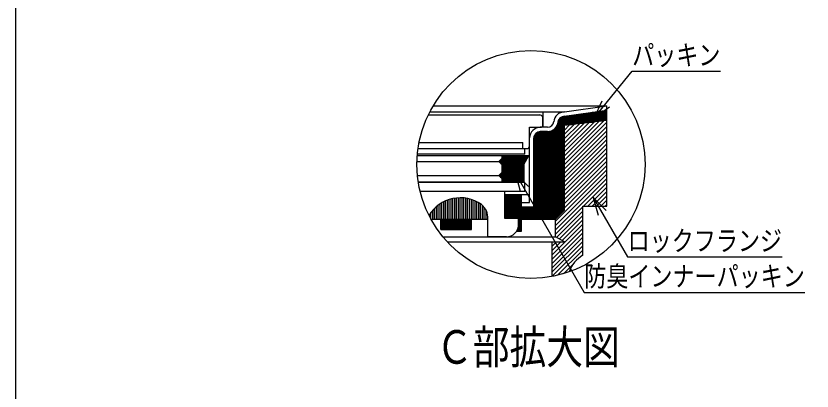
# Model space of a CAD drawing. Units: millimetres, scale not verified. Extents: x -819 to 819, y -558 to 522.
# Drawn here: x -819 to -299, y -246 to -1 of the extents above; entities that cross this region are included whole.
import ezdxf
from ezdxf.enums import TextEntityAlignment as Align

# ---------------------------------------------------------------- set-up
doc = ezdxf.new("R2010")
doc.units = ezdxf.units.MM
doc.header["$LTSCALE"] = 6
for name, color, linetype in [('0-7_枠細線', 5, 'Continuous'), ('0-8_枠中線', 5, 'Continuous'), ('0-A_極細1', 7, 'Continuous'), ('0-D_寸法1', 7, 'Continuous')]:
    doc.layers.add(name, color=color, linetype=linetype)
doc.styles.add('ＭＳ ゴシック', font='')
doc.styles.get('ＭＳ ゴシック').set_extended_font_data('MS Gothic')

msp = doc.modelspace()

# ---------------------------------------------------------------- linework, layer by layer
at = {"layer": '0-8_枠中線'}
msp.add_lwpolyline([(-819, -558), (-819, 522), (819, 522), (819, -558)], close=True, dxfattribs=at)
at = {"layer": '0-A_極細1'}
for p, q in [((-546.536, -60.132), (-433.168, -60.132)), ((-460.852, -64.075), (-433.168, -60.132)), ((-433.168, -62.903), (-433.168, -60.132)), ((-433.168, -123.482), (-433.168, -60.189)), ((-549.741, -66.075), (-476.968, -66.075)), ((-548.74, -64.075), (-460.852, -64.075)), ((-474.768, -74.075), (-474.768, -64.075)), ((-462.936, -130.242), (-462.936, -67.428)), ((-462.136, -129.442), (-462.136, -67.076)), ((-461.336, -128.642), (-461.336, -66.903)), ((-460.852, -66.903), (-433.168, -62.96)), ((-460.852, -128.159), (-460.852, -66.875)), ((-460.852, -67.521), (-433.168, -67.521)), ((-459.577, -66.721), (-433.168, -66.721)), ((-453.961, -65.921), (-433.168, -65.921)), ((-448.344, -65.121), (-433.168, -65.121)), ((-442.727, -64.321), (-433.168, -64.321)), ((-437.11, -63.521), (-433.168, -63.521)), ((-474.968, -73.275), (-474.968, -68.075)), ((-465.336, -132.642), (-465.336, -72.175)), ((-464.536, -131.842), (-464.536, -69.057)), ((-463.736, -131.042), (-463.736, -68.021)), ((-460.852, -68.321), (-433.168, -68.321)), ((-460.852, -69.121), (-433.168, -69.121)), ((-433.168, -69.703), (-460.852, -72.903)), ((-460.852, -69.921), (-435.058, -69.921)), ((-460.852, -95.681), (-435.097, -69.926)), ((-460.852, -92.852), (-438.296, -70.296)), ((-460.852, -90.024), (-441.494, -70.665)), ((-460.852, -70.721), (-441.979, -70.721)), ((-460.852, -98.509), (-433.168, -70.825)), ((-460.852, -87.196), (-444.692, -71.035)), ((-460.852, -84.367), (-447.89, -71.405)), ((-460.852, -71.521), (-448.9, -71.521)), ((-460.852, -81.539), (-451.088, -71.774)), ((-460.852, -78.71), (-454.286, -72.144)), ((-460.852, -72.321), (-455.821, -72.321)), ((-460.852, -75.882), (-457.484, -72.514)), ((-478.936, -134.075), (-478.936, -77.606)), ((-478.136, -134.075), (-478.136, -77.178)), ((-477.336, -134.075), (-477.336, -76.945)), ((-471.804, -74.075), (-476.568, -74.075)), ((-471.804, -76.875), (-476.568, -76.875)), ((-476.536, -134.075), (-476.536, -76.875)), ((-475.736, -134.075), (-475.736, -76.875)), ((-474.936, -134.075), (-474.936, -76.875)), ((-474.136, -134.075), (-474.136, -76.875)), ((-473.336, -134.075), (-473.336, -76.875)), ((-472.536, -134.075), (-472.536, -76.875)), ((-471.736, -134.075), (-471.736, -76.874)), ((-470.936, -134.075), (-470.936, -76.819)), ((-470.136, -134.075), (-470.136, -76.667)), ((-469.336, -134.075), (-469.336, -76.411)), ((-468.536, -134.075), (-468.536, -76.038)), ((-467.736, -134.075), (-467.736, -75.524)), ((-466.936, -134.075), (-466.936, -74.823)), ((-466.136, -133.442), (-466.136, -73.832)), ((-460.852, -73.053), (-460.682, -72.883)), ((-460.852, -101.338), (-433.168, -73.654)), ((-460.852, -104.166), (-433.168, -76.482)), ((-483.568, -123.275), (-483.568, -81.075)), ((-480.768, -126.075), (-480.768, -81.075)), ((-480.536, -134.075), (-480.536, -79.697)), ((-479.736, -134.075), (-479.736, -78.317)), ((-460.852, -106.995), (-433.168, -79.311)), ((-460.852, -109.823), (-433.168, -82.139)), ((-556.408, -88.075), (-485.568, -88.075)), ((-555.736, -84.075), (-487.968, -84.075)), ((-487.968, -88.075), (-487.968, -84.075)), ((-486.768, -91.672), (-486.768, -88.075)), ((-460.852, -112.651), (-433.168, -84.967)), ((-460.852, -115.48), (-433.168, -87.796)), ((-556.89, -92.45), (-484.168, -92.45)), ((-486.768, -91.672), (-556.823, -91.672)), ((-501.768, -92.45), (-501.768, -94.45)), ((-501.768, -93.121), (-484.526, -93.121)), ((-487.368, -98.45), (-484.168, -92.45)), ((-460.852, -118.308), (-433.168, -90.624)), ((-460.852, -121.137), (-433.168, -93.453)), ((-557.103, -96.45), (-503.768, -96.45)), ((-503.768, -96.45), (-501.768, -94.45)), ((-501.768, -98.45), (-503.768, -96.45)), ((-503.639, -96.321), (-486.233, -96.321)), ((-503.097, -97.121), (-486.66, -97.121)), ((-502.839, -95.521), (-485.806, -95.521)), ((-502.297, -97.921), (-487.086, -97.921)), ((-502.039, -94.721), (-485.38, -94.721)), ((-501.768, -93.921), (-484.953, -93.921)), ((-501.768, -98.45), (-501.768, -103.65)), ((-501.768, -98.721), (-487.368, -98.721)), ((-487.368, -98.45), (-487.368, -109.65)), ((-460.852, -123.965), (-433.168, -96.281)), ((-501.768, -99.521), (-487.368, -99.521)), ((-501.768, -100.321), (-487.368, -100.321)), ((-501.768, -101.121), (-487.368, -101.121)), ((-501.768, -101.921), (-487.368, -101.921)), ((-501.768, -102.721), (-487.368, -102.721)), ((-501.768, -103.521), (-487.368, -103.521)), ((-466.768, -135.538), (-433.168, -101.938)), ((-460.852, -126.794), (-433.168, -99.11)), ((-556.776, -105.65), (-503.768, -105.65)), ((-503.497, -105.921), (-487.368, -105.921)), ((-503.239, -105.121), (-487.368, -105.121)), ((-502.697, -106.721), (-487.368, -106.721)), ((-502.439, -104.321), (-487.368, -104.321)), ((-501.897, -107.521), (-487.368, -107.521)), ((-501.768, -107.65), (-501.768, -109.65)), ((-501.768, -108.321), (-487.368, -108.321)), ((-501.768, -109.121), (-487.368, -109.121)), ((-466.768, -138.366), (-433.168, -104.766)), ((-466.768, -141.195), (-433.168, -107.595)), ((-556.275, -109.65), (-487.368, -109.65)), ((-486.768, -110.072), (-556.21, -110.072)), ((-486.768, -116.072), (-486.768, -110.072)), ((-448.448, -125.703), (-433.168, -110.423)), ((-445.62, -125.703), (-433.168, -113.252)), ((-499.768, -116.072), (-555.004, -116.072)), ((-486.768, -116.072), (-499.768, -116.072)), ((-499.768, -133.672), (-499.768, -116.072)), ((-499.768, -118.075), (-483.568, -118.075)), ((-499.736, -133.672), (-499.736, -118.075)), ((-498.936, -133.672), (-498.936, -118.075)), ((-498.136, -133.672), (-498.136, -118.075)), ((-497.336, -133.672), (-497.336, -118.075)), ((-496.536, -133.672), (-496.536, -118.075)), ((-495.736, -133.672), (-495.736, -118.075)), ((-494.936, -133.672), (-494.936, -118.075)), ((-494.136, -133.672), (-494.136, -118.075)), ((-493.336, -133.672), (-493.336, -118.075)), ((-492.536, -133.672), (-492.536, -118.075)), ((-491.736, -133.672), (-491.736, -118.075)), ((-490.936, -133.672), (-490.936, -118.075)), ((-490.136, -142.075), (-490.136, -118.075)), ((-489.336, -142.075), (-489.336, -118.075)), ((-488.768, -142.075), (-488.768, -118.075)), ((-442.791, -125.703), (-433.168, -116.08)), ((-439.963, -125.703), (-433.168, -118.909)), ((-542.02, -134.075), (-542.02, -124.165)), ((-540.82, -134.075), (-540.82, -123.42)), ((-539.62, -134.075), (-539.62, -122.768)), ((-538.42, -134.075), (-538.42, -122.201)), ((-537.22, -134.075), (-537.22, -121.712)), ((-536.02, -134.075), (-536.02, -121.296)), ((-534.82, -134.075), (-534.82, -120.95)), ((-533.62, -134.075), (-533.62, -120.67)), ((-532.42, -134.075), (-532.42, -120.454)), ((-531.22, -134.075), (-531.22, -120.3)), ((-530.02, -134.075), (-530.02, -120.207)), ((-528.82, -134.075), (-528.82, -120.175)), ((-527.62, -134.075), (-527.62, -120.202)), ((-526.42, -134.075), (-526.42, -120.29)), ((-525.22, -134.075), (-525.22, -120.438)), ((-524.02, -134.075), (-524.02, -120.649)), ((-522.82, -134.075), (-522.82, -120.923)), ((-521.62, -134.075), (-521.62, -121.264)), ((-520.42, -134.075), (-520.42, -121.673)), ((-519.22, -134.075), (-519.22, -122.156)), ((-518.02, -134.075), (-518.02, -122.716)), ((-516.82, -134.075), (-516.82, -123.36)), ((-515.62, -134.075), (-515.62, -124.097)), ((-488.768, -123.275), (-483.568, -123.275)), ((-437.134, -125.703), (-433.168, -121.737)), ((-434.306, -125.703), (-433.168, -124.565)), ((-548.02, -134.075), (-548.02, -129.844)), ((-546.82, -134.075), (-546.82, -128.359)), ((-545.62, -134.075), (-545.62, -127.086)), ((-544.42, -134.075), (-544.42, -125.981)), ((-543.22, -134.075), (-543.22, -125.014)), ((-514.42, -134.075), (-514.42, -125.051)), ((-513.22, -134.075), (-513.22, -126.403)), ((-512.02, -134.075), (-512.02, -128.335)), ((-488.768, -126.075), (-480.768, -126.075)), ((-488.536, -134.075), (-488.536, -126.075)), ((-487.736, -134.075), (-487.736, -126.075)), ((-486.936, -134.075), (-486.936, -126.075)), ((-486.136, -134.075), (-486.136, -126.075)), ((-485.336, -134.075), (-485.336, -126.075)), ((-484.536, -134.075), (-484.536, -126.075)), ((-483.736, -134.075), (-483.736, -126.075)), ((-482.936, -134.075), (-482.936, -126.075)), ((-482.136, -134.075), (-482.136, -126.075)), ((-481.336, -134.075), (-481.336, -126.075)), ((-466.768, -144.023), (-448.768, -126.023)), ((-460.852, -128.159), (-466.768, -134.075)), ((-466.023, -146.106), (-448.768, -128.852)), ((-448.768, -157.703), (-448.768, -125.703)), ((-549.22, -131.804), (-549.22, -131.616)), ((-548.032, -134.075), (-510.768, -134.075)), ((-541.623, -140.875), (-541.623, -134.075)), ((-541.336, -140.875), (-541.336, -134.075)), ((-540.536, -140.875), (-540.536, -134.075)), ((-539.736, -140.875), (-539.736, -134.075)), ((-538.936, -140.875), (-538.936, -134.075)), ((-538.136, -140.875), (-538.136, -134.075)), ((-537.336, -140.875), (-537.336, -134.075)), ((-536.536, -140.875), (-536.536, -134.075)), ((-535.736, -140.875), (-535.736, -134.075)), ((-534.936, -140.875), (-534.936, -134.075)), ((-534.136, -140.875), (-534.136, -134.075)), ((-533.336, -140.875), (-533.336, -134.075)), ((-532.536, -140.875), (-532.536, -134.075)), ((-531.736, -140.875), (-531.736, -134.075)), ((-530.936, -140.875), (-530.936, -134.075)), ((-530.136, -140.875), (-530.136, -134.075)), ((-529.336, -140.875), (-529.336, -134.075)), ((-528.536, -140.875), (-528.536, -134.075)), ((-527.736, -140.875), (-527.736, -134.075)), ((-526.936, -140.875), (-526.936, -134.075)), ((-526.136, -140.875), (-526.136, -134.075)), ((-525.336, -140.875), (-525.336, -134.075)), ((-524.536, -140.875), (-524.536, -134.075)), ((-523.736, -140.875), (-523.736, -134.075)), ((-522.936, -140.875), (-522.936, -134.075)), ((-522.136, -140.875), (-522.136, -134.075)), ((-521.623, -140.875), (-521.623, -134.075)), ((-510.82, -134.075), (-510.82, -132.557)), ((-510.768, -145.672), (-510.768, -134.075)), ((-488.768, -134.075), (-466.768, -134.075)), ((-464.187, -147.099), (-448.768, -131.68)), ((-462.352, -148.092), (-448.768, -134.509)), ((-490.936, -142.075), (-490.936, -139.301)), ((-468.768, -157.337), (-448.768, -137.337)), ((-468.768, -160.165), (-448.768, -140.165)), ((-541.623, -140.875), (-521.623, -140.875)), ((-492.089, -142.075), (-488.768, -142.075)), ((-491.736, -142.075), (-491.736, -141.486)), ((-468.768, -162.994), (-448.768, -142.994)), ((-540.181, -145.703), (-466.768, -145.703)), ((-537.393, -148.903), (-460.852, -148.903)), ((-498.768, -145.672), (-510.768, -145.672)), ((-468.768, -165.822), (-448.768, -145.822)), ((-468.768, -168.651), (-448.768, -148.651)), ((-468.768, -171.562), (-468.768, -148.903)), ((-468.768, -154.509), (-463.163, -148.903)), ((-468.768, -151.68), (-465.991, -148.903)), ((-468.768, -171.479), (-448.768, -151.479)), ((-465.271, -170.81), (-448.768, -154.308)), ((-450.351, -158.719), (-448.768, -157.136)), ((-461.402, -169.77), (-455.073, -163.44))]:
    msp.add_line(p, q, dxfattribs=at)
for points in [[(-483.568, -86.075), (-483.568, -74.075), (-475.768, -74.075)], [(-501.768, -107.65), (-503.768, -105.65), (-501.768, -103.65)], [(-448.768, -125.703), (-433.168, -125.703), (-433.168, -123.482)], [(-490.768, -137.672), (-490.768, -133.672), (-499.768, -133.672)], [(-460.852, -148.903), (-466.768, -145.703), (-466.768, -134.075)]]:
    msp.add_lwpolyline(points, dxfattribs=at)
msp.add_circle((-482.668, -98.41), 74.461, dxfattribs=at)
for centre, radius, start, end in [((-476.968, -68.075), 2, 24.05455, 90), ((-476.968, -68.075), 2, 0, 24.05455), ((-460.852, -71.075), 7, 90, 175.84901), ((-460.852, -71.075), 4.2, 90, 175.84901), ((-471.804, -70.075), 4, 270, 356.64911), ((-471.804, -70.075), 6.8, 270, 356.64911), ((-476.568, -81.075), 7, 90, 180), ((-476.568, -81.075), 4.2, 90, 180), ((-475.768, -73.275), 0.8, 270, 360), ((-485.568, -86.075), 2, 270, 360), ((-528.768, -144.175), 24, 55.16629, 148.68485), ((-522.768, -133.672), 12, 358.0749, 50.0295), ((-498.768, -137.672), 8, 270, 360), ((-438.768, -175.023), 20, 120, 161.13979)]:
    msp.add_arc(centre, radius, start, end, dxfattribs=at)
at = {"layer": '0-D_寸法1'}
for p, q in [((-441.142, -67.699), (-436.244, -56.744)), ((-441.142, -67.699), (-431.423, -60.661)), ((-492.786, -104.234), (-484.301, -112.72)), ((-492.786, -104.234), (-489.681, -115.825)), ((-441.966, -120.002), (-433.481, -128.487)), ((-441.966, -120.002), (-438.86, -131.593))]:
    msp.add_line(p, q, dxfattribs=at)
for points in [[(-441.142, -67.699), (-416.592, -37.481), (-358.992, -37.481)], [(-492.786, -104.234), (-447.9, -181.981), (-303.9, -181.981)], [(-441.966, -120.002), (-419.559, -158.809), (-318.759, -158.809)]]:
    msp.add_lwpolyline(points, dxfattribs=at)

# ---------------------------------------------------------------- texts
at = {"layer": '0-7_枠細線', "style": 'ＭＳ ゴシック', "width": 0.8}
msp.add_text('Ｃ部拡大図', height=21.99, dxfattribs=at).set_placement((-544.657, -235.215), align=Align.BOTTOM_LEFT)
at = {"layer": '0-D_寸法1', "style": 'ＭＳ ゴシック', "width": 0.8}
for s, p in [('パッキン', (-416.592, -37.481)), ('ロックフランジ', (-419.559, -158.809)), ('防臭インナーパッキン', (-447.9, -181.981))]:
    msp.add_text(s, height=13.2, dxfattribs=at).set_placement(p, align=Align.BOTTOM_LEFT)

doc.saveas('drawing.dxf')
